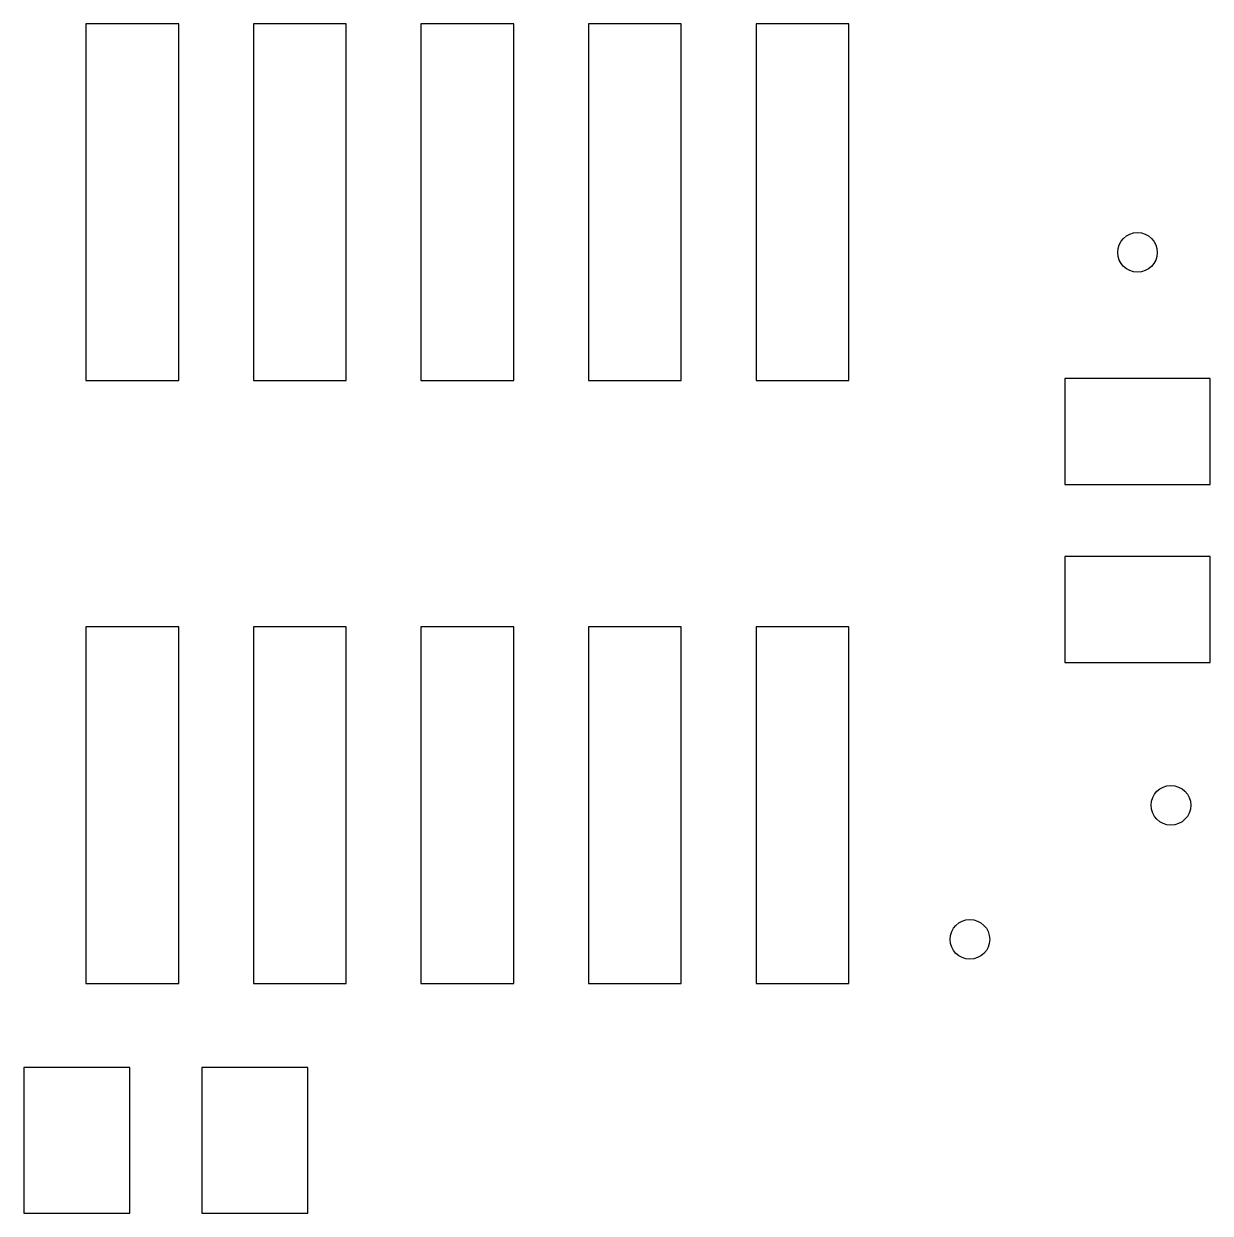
# Model space of a CAD drawing. Extents: x -55.5 to -0.4, y 0.4 to 22.7.
# Drawn here: x -45.53 to -36.53, y 13.67 to 22.69 of the extents above; entities that cross this region are included whole.
import ezdxf

# ---------------------------------------------------------------- set-up
doc = ezdxf.new("R2010")
doc.units = 0
doc.layers.get('0').update_dxf_attribs({"linetype": 'CONTINUOUS'})
doc.layers.add('TOPSOLDER', color=216, linetype='CONTINUOUS')
doc.layers.add('VIAHOLELAYER', color=16, linetype='CONTINUOUS')

# ---------------------------------------------------------------- blocks, each defined once
blk = doc.blocks.new('RES_0603_1608_18')
at = {"layer": 'TOPSOLDER'}
for p, q in [((-0.2734, 0.5516), (-1.0766, 0.5516)), ((-1.0766, 0.5516), (-1.0766, -0.5516)), ((-0.2734, -0.5516), (-0.2734, 0.5516)), ((1.0766, 0.5516), (0.2734, 0.5516)), ((0.2734, 0.5516), (0.2734, -0.5516)), ((1.0766, -0.5516), (1.0766, 0.5516)), ((-1.0766, -0.5516), (-0.2734, -0.5516)), ((0.2734, -0.5516), (1.0766, -0.5516))]:
    blk.add_line(p, q, dxfattribs=at)
blk = doc.blocks.new('RES_0603_1608_22')
at = {"layer": 'TOPSOLDER'}
for p, q in [((-0.2734, 0.5516), (-1.0766, 0.5516)), ((-1.0766, 0.5516), (-1.0766, -0.5516)), ((-0.2734, -0.5516), (-0.2734, 0.5516)), ((1.0766, 0.5516), (0.2734, 0.5516)), ((0.2734, 0.5516), (0.2734, -0.5516)), ((1.0766, -0.5516), (1.0766, 0.5516)), ((-1.0766, -0.5516), (-0.2734, -0.5516)), ((0.2734, -0.5516), (1.0766, -0.5516))]:
    blk.add_line(p, q, dxfattribs=at)
blk = doc.blocks.new('FTSH_105_01_F_DV_K_TR_26')
at = {"layer": 'TOPSOLDER'}
for p, q in [((-2.1884, 3.6376), (-2.8916, 3.6376)), ((-2.8916, 3.6376), (-2.8916, 0.9344)), ((-2.1884, 0.9344), (-2.1884, 3.6376)), ((-0.9184, 3.6376), (-1.6216, 3.6376)), ((-1.6216, 3.6376), (-1.6216, 0.9344)), ((-0.9184, 0.9344), (-0.9184, 3.6376)), ((0.3516, 3.6376), (-0.3516, 3.6376)), ((-0.3516, 3.6376), (-0.3516, 0.9344)), ((0.3516, 0.9344), (0.3516, 3.6376)), ((1.6216, 3.6376), (0.9184, 3.6376)), ((0.9184, 3.6376), (0.9184, 0.9344)), ((1.6216, 0.9344), (1.6216, 3.6376)), ((2.8916, 3.6376), (2.1884, 3.6376)), ((2.1884, 3.6376), (2.1884, 0.9344)), ((2.8916, 0.9344), (2.8916, 3.6376)), ((-2.8916, 0.9344), (-2.1884, 0.9344)), ((-1.6216, 0.9344), (-0.9184, 0.9344)), ((-0.3516, 0.9344), (0.3516, 0.9344)), ((0.9184, 0.9344), (1.6216, 0.9344)), ((2.1884, 0.9344), (2.8916, 0.9344)), ((-2.1884, -0.9344), (-2.8916, -0.9344)), ((-2.8916, -0.9344), (-2.8916, -3.6376)), ((-2.1884, -3.6376), (-2.1884, -0.9344)), ((-0.9184, -0.9344), (-1.6216, -0.9344)), ((-1.6216, -0.9344), (-1.6216, -3.6376)), ((-0.9184, -3.6376), (-0.9184, -0.9344)), ((0.3516, -0.9344), (-0.3516, -0.9344)), ((-0.3516, -0.9344), (-0.3516, -3.6376)), ((0.3516, -3.6376), (0.3516, -0.9344)), ((1.6216, -0.9344), (0.9184, -0.9344)), ((0.9184, -0.9344), (0.9184, -3.6376)), ((1.6216, -3.6376), (1.6216, -0.9344)), ((2.8916, -0.9344), (2.1884, -0.9344)), ((2.1884, -0.9344), (2.1884, -3.6376)), ((2.8916, -3.6376), (2.8916, -0.9344)), ((-2.8916, -3.6376), (-2.1884, -3.6376)), ((-1.6216, -3.6376), (-0.9184, -3.6376)), ((-0.3516, -3.6376), (0.3516, -3.6376)), ((0.9184, -3.6376), (1.6216, -3.6376)), ((2.1884, -3.6376), (2.8916, -3.6376))]:
    blk.add_line(p, q, dxfattribs=at)

msp = doc.modelspace()

# ---------------------------------------------------------------- linework, layer by layer
at = {"layer": 'VIAHOLELAYER'}
for centre in [(-37.084, 20.955), (-36.83, 16.764), (-38.354, 15.748)]:
    msp.add_circle(centre, 0.15, dxfattribs=at)

# ---------------------------------------------------------------- block references
for name, p, rotation in [('FTSH_105_01_F_DV_K_TR_26', (-42.164, 19.05), 180), ('RES_0603_1608_18', (-37.084, 18.923), 90), ('RES_0603_1608_22', (-44.45, 14.224), 180)]:
    msp.add_blockref(name, p, dxfattribs=dict(rotation=rotation))

doc.saveas('drawing.dxf')
